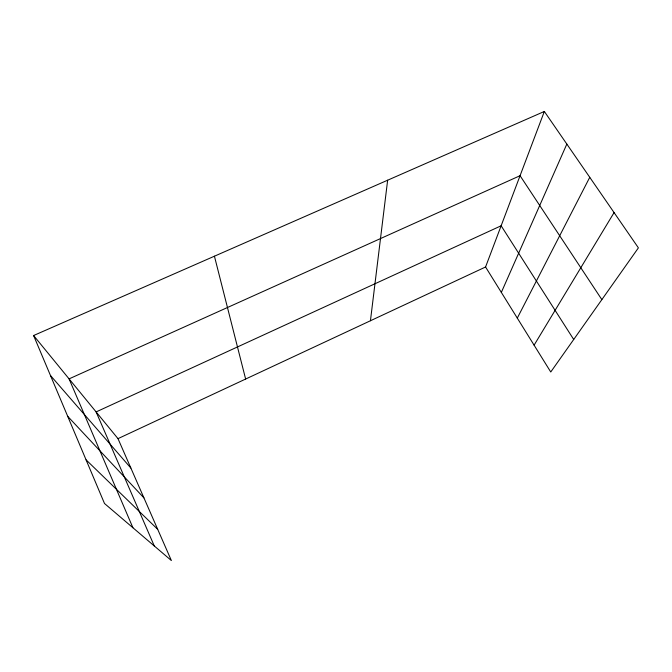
<?xml version="1.0" encoding="UTF-8"?>
<svg xmlns="http://www.w3.org/2000/svg" width="672" height="672" viewBox="0 0 672 672"><rect width="100%" height="100%" fill="white"/><g stroke="black" fill="none" stroke-linecap="round" stroke-linejoin="round"><path stroke-width="1.01" d="M370.44 320.754L387.643 180.205M485.562 266.994L544.345 111.46L638.4 247.859L550.754 371.994L485.562 266.994L117.995 438.648L33.6 335.53L544.345 111.46M501.337 292.404L566.832 144.077M517.297 318.108L589.756 177.316M534.097 345.164L614.082 212.587M86.075 459.841L157.693 529.318M67.712 416.338L143.926 497.885M50.467 375.488L130.88 468.073M601.852 299.62L520.061 175.703L69.073 378.874L132.922 527.747M573.703 339.486L501.136 225.775L96.113 411.919L154.283 545.966M117.995 438.648L171.368 560.54L104.496 503.496L33.6 335.53M214.427 256.2L245.633 379.042"/></g></svg>
